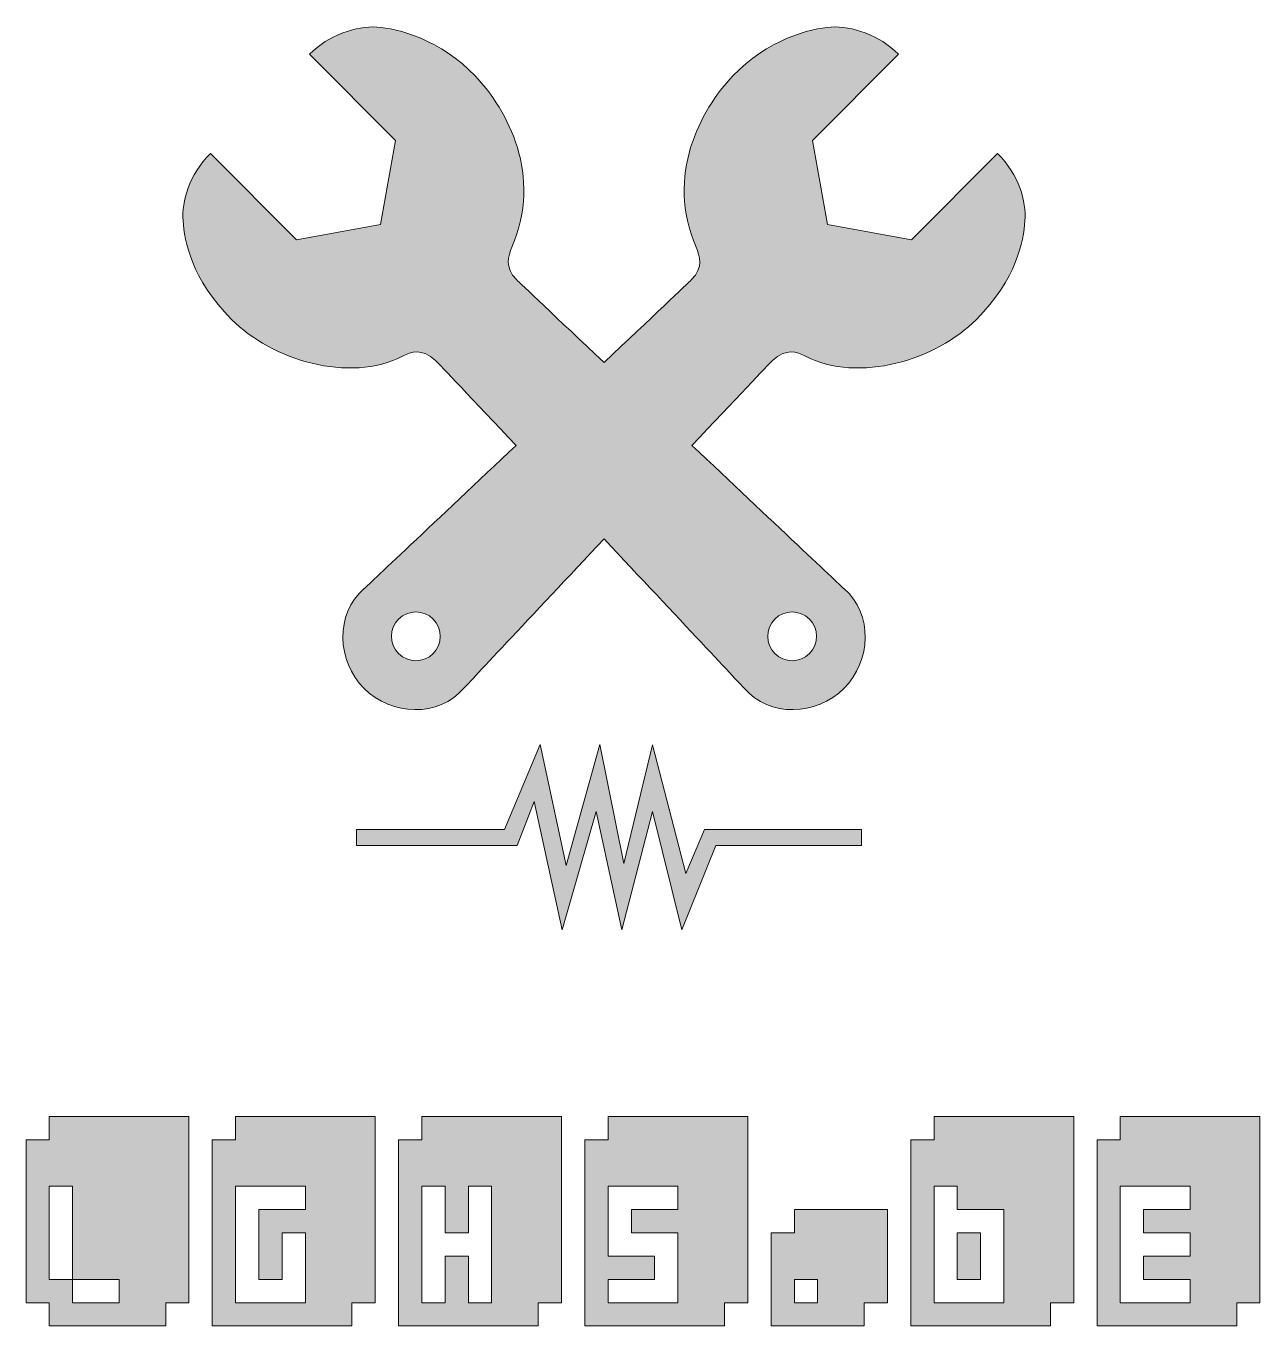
# Model space of a CAD drawing. Header units: inches. Extents: x 8 to 1496, y -430 to -10.
# Drawn here: x 8.1 to 310.5, y -328.1 to -9.6 of the extents above; entities outside this region: 1.
import ezdxf

# ---------------------------------------------------------------- set-up
doc = ezdxf.new("R2010")
doc.units = ezdxf.units.IN
doc.header["$MEASUREMENT"] = 0
doc.layers.add('Layer 1', color=7, linetype='Continuous')

# ---------------------------------------------------------------- blocks, each defined once
blk = doc.blocks.new('block 2')
at = {"layer": 'Layer 1', "true_color": 0x1c1c1b}
h = blk.add_hatch(color=179, dxfattribs=at)
h.dxf.hatch_style = 2
h.paths.add_polyline_path([(36.6, -328.08), (30.89, -328.08), (25.18, -328.08), (19.48, -328.08), (13.77, -328.08), (13.77, -322.37), (8.07, -322.37), (8.07, -316.67), (8.07, -310.96), (8.07, -305.26), (8.07, -299.55), (8.07, -293.84), (8.07, -288.14), (8.07, -282.43), (13.77, -282.43), (13.77, -276.72), (19.48, -276.72), (25.18, -276.72), (30.89, -276.72), (36.6, -276.72), (42.3, -276.72), (48.01, -276.72), (48.01, -282.43), (48.01, -288.14), (48.01, -293.84), (48.01, -299.55), (48.01, -305.26), (48.01, -310.96), (48.01, -316.67), (48.01, -322.37), (42.3, -322.37), (42.3, -328.08)])
h.paths.add_polyline_path([(25.18, -322.37), (30.89, -322.37), (30.89, -316.67), (25.18, -316.67), (19.48, -316.67), (19.48, -310.96), (19.48, -305.26), (19.48, -299.55), (19.48, -293.84), (13.77, -293.84), (13.77, -299.55), (13.77, -305.26), (13.77, -310.96), (13.77, -316.67), (19.48, -316.67), (19.48, -322.37)])
h = blk.add_hatch(color=179, dxfattribs=at)
h.dxf.hatch_style = 2
h.paths.add_polyline_path([(82.25, -328.08), (76.54, -328.08), (70.83, -328.08), (65.13, -328.08), (59.42, -328.08), (53.72, -328.08), (53.72, -322.37), (53.72, -316.67), (53.72, -310.96), (53.72, -305.26), (53.72, -299.55), (53.72, -293.84), (53.72, -288.14), (53.72, -282.43), (59.42, -282.43), (59.42, -276.72), (65.13, -276.72), (70.83, -276.72), (76.54, -276.72), (82.25, -276.72), (87.95, -276.72), (93.66, -276.72), (93.66, -282.43), (93.66, -288.14), (93.66, -293.84), (93.66, -299.55), (93.66, -305.26), (93.66, -310.96), (93.66, -316.67), (93.66, -322.37), (87.95, -322.37), (87.95, -328.08)])
h.paths.add_polyline_path([(65.13, -316.67), (65.13, -310.96), (65.13, -305.26), (65.13, -299.55), (70.83, -299.55), (76.54, -299.55), (76.54, -293.84), (70.83, -293.84), (65.13, -293.84), (59.42, -293.84), (59.42, -299.55), (59.42, -305.26), (59.42, -310.96), (59.42, -316.67), (59.42, -322.37), (65.13, -322.37), (70.83, -322.37), (76.54, -322.37), (76.54, -316.67), (76.54, -310.96), (76.54, -305.26), (70.83, -305.26), (70.83, -310.96), (70.83, -316.67)])
h = blk.add_hatch(color=179, dxfattribs=at)
h.dxf.hatch_style = 2
h.paths.add_polyline_path([(127.9, -328.08), (122.19, -328.08), (116.48, -328.08), (110.78, -328.08), (105.07, -328.08), (99.37, -328.08), (99.37, -322.37), (99.37, -316.67), (99.37, -310.96), (99.37, -305.26), (99.37, -299.55), (99.37, -293.84), (99.37, -288.14), (99.37, -282.43), (105.07, -282.43), (105.07, -276.72), (110.78, -276.72), (116.48, -276.72), (122.19, -276.72), (127.9, -276.72), (133.6, -276.72), (139.31, -276.72), (139.31, -282.43), (139.31, -288.14), (139.31, -293.84), (139.31, -299.55), (139.31, -305.26), (139.31, -310.96), (139.31, -316.67), (139.31, -322.37), (133.6, -322.37), (133.6, -328.08)])
h.paths.add_polyline_path([(110.78, -305.26), (110.78, -299.55), (110.78, -293.84), (105.07, -293.84), (105.07, -299.55), (105.07, -305.26), (105.07, -310.96), (105.07, -316.67), (105.07, -322.37), (110.78, -322.37), (110.78, -316.67), (110.78, -310.96), (116.48, -310.96), (116.48, -316.67), (116.48, -322.37), (122.19, -322.37), (122.19, -316.67), (122.19, -310.96), (122.19, -305.26), (122.19, -299.55), (122.19, -293.84), (116.48, -293.84), (116.48, -299.55), (116.48, -305.26)])
h = blk.add_hatch(color=179, dxfattribs=at)
h.dxf.hatch_style = 2
h.paths.add_polyline_path([(173.55, -328.08), (167.84, -328.08), (162.13, -328.08), (156.43, -328.08), (150.72, -328.08), (145.01, -328.08), (145.01, -322.37), (145.01, -316.67), (145.01, -310.96), (145.01, -305.26), (145.01, -299.55), (145.01, -293.84), (145.01, -288.14), (145.01, -282.43), (150.72, -282.43), (150.72, -276.72), (156.43, -276.72), (162.13, -276.72), (167.84, -276.72), (173.55, -276.72), (179.25, -276.72), (184.96, -276.72), (184.96, -282.43), (184.96, -288.14), (184.96, -293.84), (184.96, -299.55), (184.96, -305.26), (184.96, -310.96), (184.96, -316.67), (184.96, -322.37), (179.25, -322.37), (179.25, -328.08)])
h.paths.add_polyline_path([(162.13, -322.37), (167.84, -322.37), (167.84, -316.67), (167.84, -310.96), (167.84, -305.26), (162.13, -305.26), (156.43, -305.26), (156.43, -299.55), (162.13, -299.55), (167.84, -299.55), (167.84, -293.84), (162.13, -293.84), (156.43, -293.84), (150.72, -293.84), (150.72, -299.55), (150.72, -305.26), (150.72, -310.96), (156.43, -310.96), (162.13, -310.96), (162.13, -316.67), (156.43, -316.67), (150.72, -316.67), (150.72, -322.37), (156.43, -322.37)])
h = blk.add_hatch(color=179, dxfattribs=at)
h.dxf.hatch_style = 2
h.paths.add_polyline_path([(253.43, -328.08), (247.73, -328.08), (242.02, -328.08), (236.31, -328.08), (230.61, -328.08), (224.9, -328.08), (224.9, -322.37), (224.9, -316.67), (224.9, -310.96), (224.9, -305.26), (224.9, -299.55), (224.9, -293.84), (224.9, -288.14), (224.9, -282.43), (230.61, -282.43), (230.61, -276.72), (236.31, -276.72), (242.02, -276.72), (247.73, -276.72), (253.43, -276.72), (259.14, -276.72), (264.85, -276.72), (264.85, -282.43), (264.85, -288.14), (264.85, -293.84), (264.85, -299.55), (264.85, -305.26), (264.85, -310.96), (264.85, -316.67), (264.85, -322.37), (259.14, -322.37), (259.14, -328.08)])
h.paths.add_polyline_path([(242.02, -322.37), (247.73, -322.37), (247.73, -316.67), (247.73, -310.96), (247.73, -305.26), (247.73, -299.55), (242.02, -299.55), (236.31, -299.55), (236.31, -293.84), (230.61, -293.84), (230.61, -299.55), (230.61, -305.26), (230.61, -310.96), (230.61, -316.67), (230.61, -322.37), (236.31, -322.37)])
h.paths.add_polyline_path([(236.31, -316.67), (236.31, -310.96), (236.31, -305.26), (242.02, -305.26), (242.02, -310.96), (242.02, -316.67)])
h = blk.add_hatch(color=179, dxfattribs=at)
h.dxf.hatch_style = 2
h.paths.add_polyline_path([(299.08, -328.08), (293.38, -328.08), (287.67, -328.08), (281.96, -328.08), (276.26, -328.08), (270.55, -328.08), (270.55, -322.37), (270.55, -316.67), (270.55, -310.96), (270.55, -305.26), (270.55, -299.55), (270.55, -293.84), (270.55, -288.14), (270.55, -282.43), (276.26, -282.43), (276.26, -276.72), (281.96, -276.72), (287.67, -276.72), (293.38, -276.72), (299.08, -276.72), (304.79, -276.72), (310.49, -276.72), (310.49, -282.43), (310.49, -288.14), (310.49, -293.84), (310.49, -299.55), (310.49, -305.26), (310.49, -310.96), (310.49, -316.67), (310.49, -322.37), (304.79, -322.37), (304.79, -328.08)])
h.paths.add_polyline_path([(287.67, -322.37), (293.38, -322.37), (293.38, -316.67), (287.67, -316.67), (281.96, -316.67), (281.96, -310.96), (287.67, -310.96), (293.38, -310.96), (293.38, -305.26), (287.67, -305.26), (281.96, -305.26), (281.96, -299.55), (287.67, -299.55), (293.38, -299.55), (293.38, -293.84), (287.67, -293.84), (281.96, -293.84), (276.26, -293.84), (276.26, -299.55), (276.26, -305.26), (276.26, -310.96), (276.26, -316.67), (276.26, -322.37), (281.96, -322.37)])
h = blk.add_hatch(color=179, dxfattribs=at)
h.dxf.hatch_style = 2
h.paths.add_polyline_path([(207.78, -328.08), (202.08, -328.08), (196.37, -328.08), (190.66, -328.08), (190.66, -322.37), (190.66, -316.67), (190.66, -310.96), (190.66, -305.26), (196.37, -305.26), (196.37, -299.55), (202.08, -299.55), (207.78, -299.55), (213.49, -299.55), (219.2, -299.55), (219.2, -305.26), (219.2, -310.96), (219.2, -316.67), (219.2, -322.37), (213.49, -322.37), (213.49, -328.08)])
h.paths.add_polyline_path([(202.08, -322.37), (202.08, -316.67), (196.37, -316.67), (196.37, -322.37)])
at = {"layer": 'Layer 1', "lineweight": 0}
for points in [[(36.6, -328.08), (30.89, -328.08), (25.18, -328.08), (19.48, -328.08), (13.77, -328.08), (13.77, -322.37), (8.07, -322.37), (8.07, -316.67), (8.07, -310.96), (8.07, -305.26), (8.07, -299.55), (8.07, -293.84), (8.07, -288.14), (8.07, -282.43), (13.77, -282.43), (13.77, -276.72), (19.48, -276.72), (25.18, -276.72), (30.89, -276.72), (36.6, -276.72), (42.3, -276.72), (48.01, -276.72), (48.01, -282.43), (48.01, -288.14), (48.01, -293.84), (48.01, -299.55), (48.01, -305.26), (48.01, -310.96), (48.01, -316.67), (48.01, -322.37), (42.3, -322.37), (42.3, -328.08), (36.6, -328.08)], [(82.25, -328.08), (76.54, -328.08), (70.83, -328.08), (65.13, -328.08), (59.42, -328.08), (53.72, -328.08), (53.72, -322.37), (53.72, -316.67), (53.72, -310.96), (53.72, -305.26), (53.72, -299.55), (53.72, -293.84), (53.72, -288.14), (53.72, -282.43), (59.42, -282.43), (59.42, -276.72), (65.13, -276.72), (70.83, -276.72), (76.54, -276.72), (82.25, -276.72), (87.95, -276.72), (93.66, -276.72), (93.66, -282.43), (93.66, -288.14), (93.66, -293.84), (93.66, -299.55), (93.66, -305.26), (93.66, -310.96), (93.66, -316.67), (93.66, -322.37), (87.95, -322.37), (87.95, -328.08), (82.25, -328.08)], [(127.9, -328.08), (122.19, -328.08), (116.48, -328.08), (110.78, -328.08), (105.07, -328.08), (99.37, -328.08), (99.37, -322.37), (99.37, -316.67), (99.37, -310.96), (99.37, -305.26), (99.37, -299.55), (99.37, -293.84), (99.37, -288.14), (99.37, -282.43), (105.07, -282.43), (105.07, -276.72), (110.78, -276.72), (116.48, -276.72), (122.19, -276.72), (127.9, -276.72), (133.6, -276.72), (139.31, -276.72), (139.31, -282.43), (139.31, -288.14), (139.31, -293.84), (139.31, -299.55), (139.31, -305.26), (139.31, -310.96), (139.31, -316.67), (139.31, -322.37), (133.6, -322.37), (133.6, -328.08), (127.9, -328.08)], [(173.55, -328.08), (167.84, -328.08), (162.13, -328.08), (156.43, -328.08), (150.72, -328.08), (145.01, -328.08), (145.01, -322.37), (145.01, -316.67), (145.01, -310.96), (145.01, -305.26), (145.01, -299.55), (145.01, -293.84), (145.01, -288.14), (145.01, -282.43), (150.72, -282.43), (150.72, -276.72), (156.43, -276.72), (162.13, -276.72), (167.84, -276.72), (173.55, -276.72), (179.25, -276.72), (184.96, -276.72), (184.96, -282.43), (184.96, -288.14), (184.96, -293.84), (184.96, -299.55), (184.96, -305.26), (184.96, -310.96), (184.96, -316.67), (184.96, -322.37), (179.25, -322.37), (179.25, -328.08), (173.55, -328.08)], [(253.43, -328.08), (247.73, -328.08), (242.02, -328.08), (236.31, -328.08), (230.61, -328.08), (224.9, -328.08), (224.9, -322.37), (224.9, -316.67), (224.9, -310.96), (224.9, -305.26), (224.9, -299.55), (224.9, -293.84), (224.9, -288.14), (224.9, -282.43), (230.61, -282.43), (230.61, -276.72), (236.31, -276.72), (242.02, -276.72), (247.73, -276.72), (253.43, -276.72), (259.14, -276.72), (264.85, -276.72), (264.85, -282.43), (264.85, -288.14), (264.85, -293.84), (264.85, -299.55), (264.85, -305.26), (264.85, -310.96), (264.85, -316.67), (264.85, -322.37), (259.14, -322.37), (259.14, -328.08), (253.43, -328.08)], [(299.08, -328.08), (293.38, -328.08), (287.67, -328.08), (281.96, -328.08), (276.26, -328.08), (270.55, -328.08), (270.55, -322.37), (270.55, -316.67), (270.55, -310.96), (270.55, -305.26), (270.55, -299.55), (270.55, -293.84), (270.55, -288.14), (270.55, -282.43), (276.26, -282.43), (276.26, -276.72), (281.96, -276.72), (287.67, -276.72), (293.38, -276.72), (299.08, -276.72), (304.79, -276.72), (310.49, -276.72), (310.49, -282.43), (310.49, -288.14), (310.49, -293.84), (310.49, -299.55), (310.49, -305.26), (310.49, -310.96), (310.49, -316.67), (310.49, -322.37), (304.79, -322.37), (304.79, -328.08), (299.08, -328.08)], [(25.18, -322.37), (30.89, -322.37), (30.89, -316.67), (25.18, -316.67), (19.48, -316.67), (19.48, -310.96), (19.48, -305.26), (19.48, -299.55), (19.48, -293.84), (13.77, -293.84), (13.77, -299.55), (13.77, -305.26), (13.77, -310.96), (13.77, -316.67), (19.48, -316.67), (19.48, -322.37), (25.18, -322.37)], [(65.13, -316.67), (65.13, -310.96), (65.13, -305.26), (65.13, -299.55), (70.83, -299.55), (76.54, -299.55), (76.54, -293.84), (70.83, -293.84), (65.13, -293.84), (59.42, -293.84), (59.42, -299.55), (59.42, -305.26), (59.42, -310.96), (59.42, -316.67), (59.42, -322.37), (65.13, -322.37), (70.83, -322.37), (76.54, -322.37), (76.54, -316.67), (76.54, -310.96), (76.54, -305.26), (70.83, -305.26), (70.83, -310.96), (70.83, -316.67), (65.13, -316.67)], [(110.78, -305.26), (110.78, -299.55), (110.78, -293.84), (105.07, -293.84), (105.07, -299.55), (105.07, -305.26), (105.07, -310.96), (105.07, -316.67), (105.07, -322.37), (110.78, -322.37), (110.78, -316.67), (110.78, -310.96), (116.48, -310.96), (116.48, -316.67), (116.48, -322.37), (122.19, -322.37), (122.19, -316.67), (122.19, -310.96), (122.19, -305.26), (122.19, -299.55), (122.19, -293.84), (116.48, -293.84), (116.48, -299.55), (116.48, -305.26), (110.78, -305.26)], [(162.13, -322.37), (167.84, -322.37), (167.84, -316.67), (167.84, -310.96), (167.84, -305.26), (162.13, -305.26), (156.43, -305.26), (156.43, -299.55), (162.13, -299.55), (167.84, -299.55), (167.84, -293.84), (162.13, -293.84), (156.43, -293.84), (150.72, -293.84), (150.72, -299.55), (150.72, -305.26), (150.72, -310.96), (156.43, -310.96), (162.13, -310.96), (162.13, -316.67), (156.43, -316.67), (150.72, -316.67), (150.72, -322.37), (156.43, -322.37), (162.13, -322.37)], [(242.02, -322.37), (247.73, -322.37), (247.73, -316.67), (247.73, -310.96), (247.73, -305.26), (247.73, -299.55), (242.02, -299.55), (236.31, -299.55), (236.31, -293.84), (230.61, -293.84), (230.61, -299.55), (230.61, -305.26), (230.61, -310.96), (230.61, -316.67), (230.61, -322.37), (236.31, -322.37), (242.02, -322.37)], [(287.67, -322.37), (293.38, -322.37), (293.38, -316.67), (287.67, -316.67), (281.96, -316.67), (281.96, -310.96), (287.67, -310.96), (293.38, -310.96), (293.38, -305.26), (287.67, -305.26), (281.96, -305.26), (281.96, -299.55), (287.67, -299.55), (293.38, -299.55), (293.38, -293.84), (287.67, -293.84), (281.96, -293.84), (276.26, -293.84), (276.26, -299.55), (276.26, -305.26), (276.26, -310.96), (276.26, -316.67), (276.26, -322.37), (281.96, -322.37), (287.67, -322.37)], [(207.78, -328.08), (202.08, -328.08), (196.37, -328.08), (190.66, -328.08), (190.66, -322.37), (190.66, -316.67), (190.66, -310.96), (190.66, -305.26), (196.37, -305.26), (196.37, -299.55), (202.08, -299.55), (207.78, -299.55), (213.49, -299.55), (219.2, -299.55), (219.2, -305.26), (219.2, -310.96), (219.2, -316.67), (219.2, -322.37), (213.49, -322.37), (213.49, -328.08), (207.78, -328.08)], [(236.31, -316.67), (236.31, -310.96), (236.31, -305.26), (242.02, -305.26), (242.02, -310.96), (242.02, -316.67), (236.31, -316.67)], [(202.08, -322.37), (202.08, -316.67), (196.37, -316.67), (196.37, -322.37), (202.08, -322.37)]]:
    blk.add_lwpolyline(points, dxfattribs=at)
blk = doc.blocks.new('block 3')
at = {"layer": 'Layer 1', "true_color": 0x1c1c1b}
h = blk.add_hatch(color=179, dxfattribs=at)
h.dxf.hatch_style = 2
h.paths.add_polyline_path([(1487.23, -349.98), (1487.23, -341.45), (1494.53, -341.45), (1494.53, -330.49), (1494.53, -319.64), (1494.53, -308.51), (1494.53, -297.44), (1494.53, -286.32), (1494.53, -275.25), (1494.53, -264.12), (1494.53, -252.99), (1494.53, -242.14), (1483.41, -242.14), (1483.41, -231.02), (1472.56, -231.02), (1461.43, -231.02), (1450.36, -231.02), (1439.23, -231.02), (1428.38, -231.02), (1417.26, -231.02), (1406.19, -231.02), (1395.06, -231.02), (1395.06, -242.14), (1383.99, -242.14), (1383.99, -231.02), (1372.86, -231.02), (1361.79, -231.02), (1350.67, -231.02), (1339.54, -231.02), (1328.69, -231.02), (1317.56, -231.02), (1306.49, -231.02), (1306.49, -242.14), (1295.37, -242.14), (1295.37, -242.14), (1284.3, -242.14), (1284.3, -231.02), (1273.17, -231.02), (1262.1, -231.02), (1250.97, -231.02), (1239.85, -231.02), (1229, -231.02), (1217.87, -231.02), (1206.8, -231.02), (1206.8, -242.14), (1195.67, -242.14), (1184.6, -242.14), (1184.6, -231.02), (1173.48, -231.02), (1162.4, -231.02), (1151.28, -231.02), (1140.15, -231.02), (1129.3, -231.02), (1118.18, -231.02), (1107.11, -231.02), (1107.11, -242.14), (1095.98, -242.14), (1095.98, -252.99), (1095.98, -264.12), (1095.98, -275.25), (1095.98, -286.32), (1095.98, -297.44), (1095.98, -308.51), (1095.98, -319.64), (1095.98, -330.49), (1107.11, -330.49), (1107.11, -341.05), (1105.02, -341.05), (1096.09, -341.05), (1096.09, -349.98), (1096.09, -358.68), (1096.09, -367.61), (1096.09, -376.54), (1096.09, -385.43), (1096.09, -394.36), (1096.09, -403.24), (1096.09, -412.17), (1096.09, -420.88), (1105.02, -420.88), (1105.02, -429.67), (1113.9, -429.67), (1122.83, -429.67), (1131.54, -429.67), (1140.47, -429.67), (1140.47, -420.88), (1149.4, -420.88), (1149.4, -429.67), (1158.28, -429.67), (1167.21, -429.67), (1176.09, -429.67), (1184.85, -429.67), (1185.02, -429.67), (1193.91, -429.67), (1202.84, -429.67), (1211.54, -429.67), (1220.47, -429.67), (1220.47, -420.88), (1229.4, -420.88), (1229.4, -429.67), (1238.29, -429.67), (1247.21, -429.67), (1256.1, -429.67), (1264.85, -429.67), (1264.85, -420.88), (1264.85, -412.17), (1264.85, -403.24), (1264.85, -394.36), (1264.85, -385.43), (1264.85, -376.54), (1264.85, -367.61), (1265.03, -367.61), (1273.91, -367.61), (1273.91, -376.54), (1273.91, -385.43), (1273.91, -394.36), (1273.91, -403.24), (1273.91, -412.17), (1273.91, -420.88), (1282.84, -420.88), (1282.84, -429.67), (1291.55, -429.67), (1300.48, -429.67), (1309.41, -429.67), (1318.29, -429.67), (1318.29, -420.88), (1318.29, -412.17), (1318.29, -403.24), (1318.29, -394.36), (1318.29, -385.43), (1318.29, -376.54), (1327.22, -376.54), (1327.22, -385.43), (1327.22, -394.36), (1327.22, -403.24), (1327.22, -412.17), (1336.15, -412.17), (1336.15, -420.88), (1345.03, -420.88), (1345.03, -429.67), (1353.96, -429.67), (1362.67, -429.67), (1371.6, -429.67), (1380.53, -429.67), (1389.41, -429.67), (1398.34, -429.67), (1407.22, -429.67), (1407.22, -420.88), (1415.97, -420.88), (1416.15, -420.88), (1416.15, -429.67), (1425.04, -429.67), (1433.97, -429.67), (1442.67, -429.67), (1451.6, -429.67), (1451.6, -420.88), (1460.53, -420.88), (1460.53, -429.67), (1469.41, -429.67), (1478.34, -429.67), (1487.23, -429.67), (1495.98, -429.67), (1495.98, -420.88), (1495.98, -412.17), (1495.98, -403.24), (1495.98, -394.36), (1495.98, -385.43), (1495.98, -376.54), (1495.98, -367.61), (1495.98, -358.68), (1495.98, -349.98)])
h.paths.add_polyline_path([(1450.36, -308.51), (1450.36, -297.44), (1450.36, -286.32), (1450.36, -275.25), (1450.36, -264.12), (1450.36, -252.99), (1450.36, -242.14), (1461.43, -242.14), (1472.56, -242.14), (1472.56, -252.99), (1472.56, -264.12), (1472.56, -275.25), (1472.56, -286.32), (1472.56, -297.44), (1472.56, -308.51), (1472.56, -319.64), (1461.43, -319.64), (1450.36, -319.64)])
h.paths.add_polyline_path([(1450.36, -341.45), (1451.6, -341.45), (1451.6, -349.98), (1442.67, -349.98), (1442.67, -341.45), (1450.36, -341.45)])
h.paths.add_polyline_path([(1406.19, -308.51), (1406.19, -297.44), (1406.19, -286.32), (1406.19, -275.25), (1406.19, -264.12), (1406.19, -252.99), (1406.19, -242.14), (1417.26, -242.14), (1428.38, -242.14), (1428.38, -252.99), (1428.38, -264.12), (1428.38, -275.25), (1428.38, -286.32), (1428.38, -297.44), (1428.38, -308.51), (1428.38, -319.64), (1417.26, -319.64), (1406.19, -319.64)])
h.paths.add_polyline_path([(1306.49, -297.44), (1306.49, -286.32), (1306.49, -275.25), (1306.49, -264.12), (1306.49, -252.99), (1317.56, -252.99), (1317.56, -242.14), (1328.69, -242.14), (1339.54, -242.14), (1350.67, -242.14), (1361.79, -242.14), (1372.86, -242.14), (1372.86, -252.99), (1383.99, -252.99), (1383.99, -264.12), (1372.86, -264.12), (1361.79, -264.12), (1361.79, -252.99), (1350.67, -252.99), (1339.54, -252.99), (1328.69, -252.99), (1328.69, -264.12), (1328.69, -275.25), (1328.69, -286.32), (1328.69, -297.44), (1328.69, -308.51), (1339.54, -308.51), (1350.67, -308.51), (1361.79, -308.51), (1361.79, -297.44), (1372.86, -297.44), (1383.99, -297.44), (1383.99, -308.51), (1372.86, -308.51), (1372.86, -319.64), (1361.79, -319.64), (1350.67, -319.64), (1339.54, -319.64), (1328.69, -319.64), (1317.56, -319.64), (1317.56, -308.51), (1306.49, -308.51)])
h.paths.add_polyline_path([(1306.27, -330.49), (1306.49, -330.49), (1317.56, -330.49), (1317.56, -341.05), (1309.41, -341.05), (1300.48, -341.05), (1295.37, -341.05), (1295.37, -330.49)])
h.paths.add_polyline_path([(1206.8, -297.44), (1217.87, -297.44), (1229, -297.44), (1229, -308.51), (1239.85, -308.51), (1250.97, -308.51), (1262.1, -308.51), (1262.1, -297.44), (1262.1, -286.32), (1250.97, -286.32), (1239.85, -286.32), (1229, -286.32), (1217.87, -286.32), (1217.87, -275.25), (1206.8, -275.25), (1206.8, -264.12), (1206.8, -252.99), (1217.87, -252.99), (1217.87, -242.14), (1229, -242.14), (1239.85, -242.14), (1250.97, -242.14), (1262.1, -242.14), (1273.17, -242.14), (1273.17, -252.99), (1284.3, -252.99), (1284.3, -264.12), (1273.17, -264.12), (1262.1, -264.12), (1262.1, -252.99), (1250.97, -252.99), (1239.85, -252.99), (1229, -252.99), (1229, -264.12), (1229, -275.25), (1239.85, -275.25), (1250.97, -275.25), (1262.1, -275.25), (1273.17, -275.25), (1273.17, -286.32), (1284.3, -286.32), (1284.3, -297.44), (1284.3, -308.51), (1273.17, -308.51), (1273.17, -319.64), (1262.1, -319.64), (1250.97, -319.64), (1239.85, -319.64), (1229, -319.64), (1217.87, -319.64), (1217.87, -308.51), (1206.8, -308.51)])
h.paths.add_polyline_path([(1206.8, -330.49), (1217.87, -330.49), (1217.87, -341.05), (1211.54, -341.05), (1206.58, -341.05), (1206.58, -330.49)])
h.paths.add_polyline_path([(1107.11, -308.51), (1107.11, -297.44), (1107.11, -286.32), (1107.11, -275.25), (1107.11, -264.12), (1107.11, -252.99), (1118.18, -252.99), (1118.18, -242.14), (1129.3, -242.14), (1140.15, -242.14), (1151.28, -242.14), (1162.4, -242.14), (1173.48, -242.14), (1173.48, -252.99), (1184.6, -252.99), (1184.6, -264.12), (1184.6, -275.25), (1184.6, -286.32), (1184.6, -297.44), (1184.6, -308.51), (1184.6, -319.64), (1173.48, -319.64), (1162.4, -319.64), (1162.4, -308.51), (1162.4, -297.44), (1151.28, -297.44), (1140.15, -297.44), (1129.3, -297.44), (1129.3, -308.51), (1129.3, -319.64), (1118.18, -319.64), (1107.11, -319.64)])
h.paths.add_polyline_path([(1131.54, -341.45), (1140.15, -341.45), (1140.47, -341.45), (1140.47, -349.98), (1131.54, -349.98)])
h.paths.add_polyline_path([(1162.4, -341.05), (1158.28, -341.05), (1151.28, -341.05), (1151.28, -330.49), (1162.4, -330.49)])
h.paths.add_polyline_path([(1167.21, -358.68), (1167.21, -367.61), (1167.21, -376.54), (1167.21, -385.43), (1167.21, -394.36), (1167.21, -403.24), (1167.21, -412.17), (1158.28, -412.17), (1149.4, -412.17), (1149.4, -403.24), (1149.4, -394.36), (1149.4, -385.43), (1149.4, -376.54), (1140.47, -376.54), (1140.47, -385.43), (1131.54, -385.43), (1131.54, -376.54), (1122.83, -376.54), (1122.83, -385.43), (1122.83, -394.36), (1122.83, -403.24), (1122.83, -412.17), (1113.9, -412.17), (1105.02, -412.17), (1105.02, -403.24), (1105.02, -394.36), (1105.02, -385.43), (1105.02, -376.54), (1105.02, -367.61), (1105.02, -358.68), (1105.02, -349.98), (1113.9, -349.98), (1122.83, -349.98), (1122.83, -358.68), (1131.54, -358.68), (1131.54, -367.61), (1140.47, -367.61), (1140.47, -358.68), (1149.4, -358.68), (1149.4, -349.98), (1158.28, -349.98), (1167.21, -349.98)])
h.paths.add_polyline_path([(1184.85, -349.98), (1176.09, -349.98), (1176.09, -341.45), (1184.6, -341.45), (1185.02, -341.45), (1185.02, -349.98)])
h.paths.add_polyline_path([(1247.21, -367.61), (1247.21, -376.54), (1247.21, -385.43), (1247.21, -394.36), (1247.21, -403.24), (1247.21, -412.17), (1238.29, -412.17), (1229.4, -412.17), (1229.4, -403.24), (1229.4, -394.36), (1220.47, -394.36), (1211.54, -394.36), (1202.84, -394.36), (1202.84, -403.24), (1202.84, -412.17), (1193.91, -412.17), (1185.02, -412.17), (1185.02, -403.24), (1185.02, -394.36), (1185.02, -385.43), (1185.02, -376.54), (1185.02, -367.61), (1185.02, -358.68), (1193.91, -358.68), (1193.91, -349.98), (1202.84, -349.98), (1211.54, -349.98), (1220.47, -349.98), (1229.4, -349.98), (1238.29, -349.98), (1238.29, -358.68), (1247.21, -358.68)])
h.paths.add_polyline_path([(1247.21, -349.98), (1247.21, -341.45), (1250.97, -341.45), (1256.1, -341.45), (1256.1, -349.98)])
h.paths.add_polyline_path([(1318.29, -358.68), (1309.41, -358.68), (1300.48, -358.68), (1300.48, -367.61), (1300.48, -376.54), (1300.48, -385.43), (1300.48, -394.36), (1300.48, -403.24), (1300.48, -412.17), (1291.55, -412.17), (1282.84, -412.17), (1282.84, -403.24), (1282.84, -394.36), (1282.84, -385.43), (1282.84, -376.54), (1282.84, -367.61), (1282.84, -358.68), (1273.91, -358.68), (1265.03, -358.68), (1265.03, -349.98), (1273.91, -349.98), (1282.84, -349.98), (1291.55, -349.98), (1300.48, -349.98), (1309.41, -349.98), (1318.29, -349.98)])
h.paths.add_polyline_path([(1336.1, -349.98), (1327.22, -349.98), (1327.22, -341.45), (1328.69, -341.45), (1336.15, -341.45), (1336.15, -349.98)])
h.paths.add_polyline_path([(1398.34, -367.61), (1398.34, -376.54), (1398.34, -385.43), (1398.34, -394.36), (1398.34, -403.24), (1389.41, -403.24), (1389.41, -412.17), (1380.53, -412.17), (1371.6, -412.17), (1362.67, -412.17), (1353.96, -412.17), (1345.03, -412.17), (1345.03, -403.24), (1336.15, -403.24), (1336.15, -394.36), (1336.15, -385.43), (1336.15, -376.54), (1336.15, -367.61), (1336.15, -358.68), (1345.03, -358.68), (1345.03, -349.98), (1353.96, -349.98), (1362.67, -349.98), (1371.6, -349.98), (1380.53, -349.98), (1389.41, -349.98), (1389.41, -358.68), (1398.34, -358.68)])
h.paths.add_polyline_path([(1398.34, -349.98), (1398.34, -341.05), (1395.06, -341.05), (1395.06, -330.49), (1405.96, -330.49), (1407.22, -330.49), (1407.22, -341.45), (1407.22, -349.98)])
h.paths.add_polyline_path([(1478.34, -358.68), (1478.34, -367.61), (1478.34, -376.54), (1478.34, -385.43), (1478.34, -394.36), (1478.34, -403.24), (1478.34, -412.17), (1469.41, -412.17), (1460.53, -412.17), (1460.53, -403.24), (1460.53, -394.36), (1451.6, -394.36), (1451.6, -385.43), (1442.67, -385.43), (1442.67, -376.54), (1433.97, -376.54), (1433.97, -385.43), (1433.97, -394.36), (1433.97, -403.24), (1433.97, -412.17), (1425.04, -412.17), (1416.15, -412.17), (1416.15, -403.24), (1416.15, -394.36), (1416.15, -385.43), (1416.15, -376.54), (1416.15, -367.61), (1416.15, -358.68), (1416.15, -349.98), (1425.04, -349.98), (1433.97, -349.98), (1433.97, -358.68), (1442.67, -358.68), (1442.67, -367.61), (1451.6, -367.61), (1451.6, -376.54), (1460.53, -376.54), (1460.53, -367.61), (1460.53, -358.68), (1460.53, -349.98), (1469.41, -349.98), (1478.34, -349.98)])
h = blk.add_hatch(color=179, dxfattribs=at)
h.dxf.hatch_style = 2
h.paths.add_polyline_path([(1151.28, -286.32), (1162.4, -286.32), (1162.4, -275.25), (1162.4, -264.12), (1162.4, -252.99), (1151.28, -252.99), (1140.15, -252.99), (1129.3, -252.99), (1129.3, -264.12), (1129.3, -275.25), (1129.3, -286.32), (1140.15, -286.32)])
h = blk.add_hatch(color=179, dxfattribs=at)
h.dxf.hatch_style = 2
h.paths.add_polyline_path([(1211.54, -358.68), (1202.84, -358.68), (1202.84, -367.61), (1202.84, -376.54), (1202.84, -385.43), (1211.54, -385.43), (1220.47, -385.43), (1229.4, -385.43), (1229.4, -376.54), (1229.4, -367.61), (1229.4, -358.68), (1220.47, -358.68)])
h = blk.add_hatch(color=179, dxfattribs=at)
h.dxf.hatch_style = 2
h.paths.add_polyline_path([(1362.67, -358.68), (1353.96, -358.68), (1353.96, -367.61), (1353.96, -376.54), (1353.96, -385.43), (1353.96, -394.36), (1353.96, -403.24), (1362.67, -403.24), (1371.6, -403.24), (1380.53, -403.24), (1380.53, -394.36), (1380.53, -385.43), (1380.53, -376.54), (1380.53, -367.61), (1380.53, -358.68), (1371.6, -358.68)])
at = {"layer": 'Layer 1', "lineweight": 0}
for points in [[(1487.23, -349.98), (1487.23, -341.45), (1494.53, -341.45), (1494.53, -330.49), (1494.53, -319.64), (1494.53, -308.51), (1494.53, -297.44), (1494.53, -286.32), (1494.53, -275.25), (1494.53, -264.12), (1494.53, -252.99), (1494.53, -242.14), (1483.41, -242.14), (1483.41, -231.02), (1472.56, -231.02), (1461.43, -231.02), (1450.36, -231.02), (1439.23, -231.02), (1428.38, -231.02), (1417.26, -231.02), (1406.19, -231.02), (1395.06, -231.02), (1395.06, -242.14), (1383.99, -242.14), (1383.99, -231.02), (1372.86, -231.02), (1361.79, -231.02), (1350.67, -231.02), (1339.54, -231.02), (1328.69, -231.02), (1317.56, -231.02), (1306.49, -231.02), (1306.49, -242.14), (1295.37, -242.14), (1295.37, -242.14), (1284.3, -242.14), (1284.3, -231.02), (1273.17, -231.02), (1262.1, -231.02), (1250.97, -231.02), (1239.85, -231.02), (1229, -231.02), (1217.87, -231.02), (1206.8, -231.02), (1206.8, -242.14), (1195.67, -242.14), (1184.6, -242.14), (1184.6, -231.02), (1173.48, -231.02), (1162.4, -231.02), (1151.28, -231.02), (1140.15, -231.02), (1129.3, -231.02), (1118.18, -231.02), (1107.11, -231.02), (1107.11, -242.14), (1095.98, -242.14), (1095.98, -252.99), (1095.98, -264.12), (1095.98, -275.25), (1095.98, -286.32), (1095.98, -297.44), (1095.98, -308.51), (1095.98, -319.64), (1095.98, -330.49), (1107.11, -330.49), (1107.11, -341.05), (1105.02, -341.05), (1096.09, -341.05), (1096.09, -349.98), (1096.09, -358.68), (1096.09, -367.61), (1096.09, -376.54), (1096.09, -385.43), (1096.09, -394.36), (1096.09, -403.24), (1096.09, -412.17), (1096.09, -420.88), (1105.02, -420.88), (1105.02, -429.67), (1113.9, -429.67), (1122.83, -429.67), (1131.54, -429.67), (1140.47, -429.67), (1140.47, -420.88), (1149.4, -420.88), (1149.4, -429.67), (1158.28, -429.67), (1167.21, -429.67), (1176.09, -429.67), (1184.85, -429.67), (1185.02, -429.67), (1193.91, -429.67), (1202.84, -429.67), (1211.54, -429.67), (1220.47, -429.67), (1220.47, -420.88), (1229.4, -420.88), (1229.4, -429.67), (1238.29, -429.67), (1247.21, -429.67), (1256.1, -429.67), (1264.85, -429.67), (1264.85, -420.88), (1264.85, -412.17), (1264.85, -403.24), (1264.85, -394.36), (1264.85, -385.43), (1264.85, -376.54), (1264.85, -367.61), (1265.03, -367.61), (1273.91, -367.61), (1273.91, -376.54), (1273.91, -385.43), (1273.91, -394.36), (1273.91, -403.24), (1273.91, -412.17), (1273.91, -420.88), (1282.84, -420.88), (1282.84, -429.67), (1291.55, -429.67), (1300.48, -429.67), (1309.41, -429.67), (1318.29, -429.67), (1318.29, -420.88), (1318.29, -412.17), (1318.29, -403.24), (1318.29, -394.36), (1318.29, -385.43), (1318.29, -376.54), (1327.22, -376.54), (1327.22, -385.43), (1327.22, -394.36), (1327.22, -403.24), (1327.22, -412.17), (1336.15, -412.17), (1336.15, -420.88), (1345.03, -420.88), (1345.03, -429.67), (1353.96, -429.67), (1362.67, -429.67), (1371.6, -429.67), (1380.53, -429.67), (1389.41, -429.67), (1398.34, -429.67), (1407.22, -429.67), (1407.22, -420.88), (1415.97, -420.88), (1416.15, -420.88), (1416.15, -429.67), (1425.04, -429.67), (1433.97, -429.67), (1442.67, -429.67), (1451.6, -429.67), (1451.6, -420.88), (1460.53, -420.88), (1460.53, -429.67), (1469.41, -429.67), (1478.34, -429.67), (1487.23, -429.67), (1495.98, -429.67), (1495.98, -420.88), (1495.98, -412.17), (1495.98, -403.24), (1495.98, -394.36), (1495.98, -385.43), (1495.98, -376.54), (1495.98, -367.61), (1495.98, -358.68), (1495.98, -349.98), (1487.23, -349.98)], [(1107.11, -308.51), (1107.11, -297.44), (1107.11, -286.32), (1107.11, -275.25), (1107.11, -264.12), (1107.11, -252.99), (1118.18, -252.99), (1118.18, -242.14), (1129.3, -242.14), (1140.15, -242.14), (1151.28, -242.14), (1162.4, -242.14), (1173.48, -242.14), (1173.48, -252.99), (1184.6, -252.99), (1184.6, -264.12), (1184.6, -275.25), (1184.6, -286.32), (1184.6, -297.44), (1184.6, -308.51), (1184.6, -319.64), (1173.48, -319.64), (1162.4, -319.64), (1162.4, -308.51), (1162.4, -297.44), (1151.28, -297.44), (1140.15, -297.44), (1129.3, -297.44), (1129.3, -308.51), (1129.3, -319.64), (1118.18, -319.64), (1107.11, -319.64), (1107.11, -308.51)], [(1206.8, -297.44), (1217.87, -297.44), (1229, -297.44), (1229, -308.51), (1239.85, -308.51), (1250.97, -308.51), (1262.1, -308.51), (1262.1, -297.44), (1262.1, -286.32), (1250.97, -286.32), (1239.85, -286.32), (1229, -286.32), (1217.87, -286.32), (1217.87, -275.25), (1206.8, -275.25), (1206.8, -264.12), (1206.8, -252.99), (1217.87, -252.99), (1217.87, -242.14), (1229, -242.14), (1239.85, -242.14), (1250.97, -242.14), (1262.1, -242.14), (1273.17, -242.14), (1273.17, -252.99), (1284.3, -252.99), (1284.3, -264.12), (1273.17, -264.12), (1262.1, -264.12), (1262.1, -252.99), (1250.97, -252.99), (1239.85, -252.99), (1229, -252.99), (1229, -264.12), (1229, -275.25), (1239.85, -275.25), (1250.97, -275.25), (1262.1, -275.25), (1273.17, -275.25), (1273.17, -286.32), (1284.3, -286.32), (1284.3, -297.44), (1284.3, -308.51), (1273.17, -308.51), (1273.17, -319.64), (1262.1, -319.64), (1250.97, -319.64), (1239.85, -319.64), (1229, -319.64), (1217.87, -319.64), (1217.87, -308.51), (1206.8, -308.51), (1206.8, -297.44)], [(1306.49, -297.44), (1306.49, -286.32), (1306.49, -275.25), (1306.49, -264.12), (1306.49, -252.99), (1317.56, -252.99), (1317.56, -242.14), (1328.69, -242.14), (1339.54, -242.14), (1350.67, -242.14), (1361.79, -242.14), (1372.86, -242.14), (1372.86, -252.99), (1383.99, -252.99), (1383.99, -264.12), (1372.86, -264.12), (1361.79, -264.12), (1361.79, -252.99), (1350.67, -252.99), (1339.54, -252.99), (1328.69, -252.99), (1328.69, -264.12), (1328.69, -275.25), (1328.69, -286.32), (1328.69, -297.44), (1328.69, -308.51), (1339.54, -308.51), (1350.67, -308.51), (1361.79, -308.51), (1361.79, -297.44), (1372.86, -297.44), (1383.99, -297.44), (1383.99, -308.51), (1372.86, -308.51), (1372.86, -319.64), (1361.79, -319.64), (1350.67, -319.64), (1339.54, -319.64), (1328.69, -319.64), (1317.56, -319.64), (1317.56, -308.51), (1306.49, -308.51), (1306.49, -297.44)], [(1406.19, -308.51), (1406.19, -297.44), (1406.19, -286.32), (1406.19, -275.25), (1406.19, -264.12), (1406.19, -252.99), (1406.19, -242.14), (1417.26, -242.14), (1428.38, -242.14), (1428.38, -252.99), (1428.38, -264.12), (1428.38, -275.25), (1428.38, -286.32), (1428.38, -297.44), (1428.38, -308.51), (1428.38, -319.64), (1417.26, -319.64), (1406.19, -319.64), (1406.19, -308.51)], [(1450.36, -308.51), (1450.36, -297.44), (1450.36, -286.32), (1450.36, -275.25), (1450.36, -264.12), (1450.36, -252.99), (1450.36, -242.14), (1461.43, -242.14), (1472.56, -242.14), (1472.56, -252.99), (1472.56, -264.12), (1472.56, -275.25), (1472.56, -286.32), (1472.56, -297.44), (1472.56, -308.51), (1472.56, -319.64), (1461.43, -319.64), (1450.36, -319.64), (1450.36, -308.51)], [(1151.28, -286.32), (1162.4, -286.32), (1162.4, -275.25), (1162.4, -264.12), (1162.4, -252.99), (1151.28, -252.99), (1140.15, -252.99), (1129.3, -252.99), (1129.3, -264.12), (1129.3, -275.25), (1129.3, -286.32), (1140.15, -286.32), (1151.28, -286.32)], [(1162.4, -341.05), (1158.28, -341.05), (1151.28, -341.05), (1151.28, -330.49), (1162.4, -330.49), (1162.4, -341.05)], [(1206.8, -330.49), (1217.87, -330.49), (1217.87, -341.05), (1211.54, -341.05), (1206.58, -341.05), (1206.58, -330.49), (1206.8, -330.49)], [(1306.27, -330.49), (1306.49, -330.49), (1317.56, -330.49), (1317.56, -341.05), (1309.41, -341.05), (1300.48, -341.05), (1295.37, -341.05), (1295.37, -330.49), (1306.27, -330.49)], [(1398.34, -349.98), (1398.34, -341.05), (1395.06, -341.05), (1395.06, -330.49), (1405.96, -330.49), (1407.22, -330.49), (1407.22, -341.45), (1407.22, -349.98), (1398.34, -349.98)], [(1131.54, -341.45), (1140.15, -341.45), (1140.47, -341.45), (1140.47, -349.98), (1131.54, -349.98), (1131.54, -341.45)], [(1184.85, -349.98), (1176.09, -349.98), (1176.09, -341.45), (1184.6, -341.45), (1185.02, -341.45), (1185.02, -349.98), (1184.85, -349.98)], [(1247.21, -349.98), (1247.21, -341.45), (1250.97, -341.45), (1256.1, -341.45), (1256.1, -349.98), (1247.21, -349.98)], [(1336.1, -349.98), (1327.22, -349.98), (1327.22, -341.45), (1328.69, -341.45), (1336.15, -341.45), (1336.15, -349.98), (1336.1, -349.98)], [(1450.36, -341.45), (1451.6, -341.45), (1451.6, -349.98), (1442.67, -349.98), (1442.67, -341.45), (1450.36, -341.45), (1450.36, -341.45)], [(1167.21, -358.68), (1167.21, -367.61), (1167.21, -376.54), (1167.21, -385.43), (1167.21, -394.36), (1167.21, -403.24), (1167.21, -412.17), (1158.28, -412.17), (1149.4, -412.17), (1149.4, -403.24), (1149.4, -394.36), (1149.4, -385.43), (1149.4, -376.54), (1140.47, -376.54), (1140.47, -385.43), (1131.54, -385.43), (1131.54, -376.54), (1122.83, -376.54), (1122.83, -385.43), (1122.83, -394.36), (1122.83, -403.24), (1122.83, -412.17), (1113.9, -412.17), (1105.02, -412.17), (1105.02, -403.24), (1105.02, -394.36), (1105.02, -385.43), (1105.02, -376.54), (1105.02, -367.61), (1105.02, -358.68), (1105.02, -349.98), (1113.9, -349.98), (1122.83, -349.98), (1122.83, -358.68), (1131.54, -358.68), (1131.54, -367.61), (1140.47, -367.61), (1140.47, -358.68), (1149.4, -358.68), (1149.4, -349.98), (1158.28, -349.98), (1167.21, -349.98), (1167.21, -358.68)], [(1247.21, -367.61), (1247.21, -376.54), (1247.21, -385.43), (1247.21, -394.36), (1247.21, -403.24), (1247.21, -412.17), (1238.29, -412.17), (1229.4, -412.17), (1229.4, -403.24), (1229.4, -394.36), (1220.47, -394.36), (1211.54, -394.36), (1202.84, -394.36), (1202.84, -403.24), (1202.84, -412.17), (1193.91, -412.17), (1185.02, -412.17), (1185.02, -403.24), (1185.02, -394.36), (1185.02, -385.43), (1185.02, -376.54), (1185.02, -367.61), (1185.02, -358.68), (1193.91, -358.68), (1193.91, -349.98), (1202.84, -349.98), (1211.54, -349.98), (1220.47, -349.98), (1229.4, -349.98), (1238.29, -349.98), (1238.29, -358.68), (1247.21, -358.68), (1247.21, -367.61)], [(1318.29, -358.68), (1309.41, -358.68), (1300.48, -358.68), (1300.48, -367.61), (1300.48, -376.54), (1300.48, -385.43), (1300.48, -394.36), (1300.48, -403.24), (1300.48, -412.17), (1291.55, -412.17), (1282.84, -412.17), (1282.84, -403.24), (1282.84, -394.36), (1282.84, -385.43), (1282.84, -376.54), (1282.84, -367.61), (1282.84, -358.68), (1273.91, -358.68), (1265.03, -358.68), (1265.03, -349.98), (1273.91, -349.98), (1282.84, -349.98), (1291.55, -349.98), (1300.48, -349.98), (1309.41, -349.98), (1318.29, -349.98), (1318.29, -358.68)], [(1398.34, -367.61), (1398.34, -376.54), (1398.34, -385.43), (1398.34, -394.36), (1398.34, -403.24), (1389.41, -403.24), (1389.41, -412.17), (1380.53, -412.17), (1371.6, -412.17), (1362.67, -412.17), (1353.96, -412.17), (1345.03, -412.17), (1345.03, -403.24), (1336.15, -403.24), (1336.15, -394.36), (1336.15, -385.43), (1336.15, -376.54), (1336.15, -367.61), (1336.15, -358.68), (1345.03, -358.68), (1345.03, -349.98), (1353.96, -349.98), (1362.67, -349.98), (1371.6, -349.98), (1380.53, -349.98), (1389.41, -349.98), (1389.41, -358.68), (1398.34, -358.68), (1398.34, -367.61)], [(1478.34, -358.68), (1478.34, -367.61), (1478.34, -376.54), (1478.34, -385.43), (1478.34, -394.36), (1478.34, -403.24), (1478.34, -412.17), (1469.41, -412.17), (1460.53, -412.17), (1460.53, -403.24), (1460.53, -394.36), (1451.6, -394.36), (1451.6, -385.43), (1442.67, -385.43), (1442.67, -376.54), (1433.97, -376.54), (1433.97, -385.43), (1433.97, -394.36), (1433.97, -403.24), (1433.97, -412.17), (1425.04, -412.17), (1416.15, -412.17), (1416.15, -403.24), (1416.15, -394.36), (1416.15, -385.43), (1416.15, -376.54), (1416.15, -367.61), (1416.15, -358.68), (1416.15, -349.98), (1425.04, -349.98), (1433.97, -349.98), (1433.97, -358.68), (1442.67, -358.68), (1442.67, -367.61), (1451.6, -367.61), (1451.6, -376.54), (1460.53, -376.54), (1460.53, -367.61), (1460.53, -358.68), (1460.53, -349.98), (1469.41, -349.98), (1478.34, -349.98), (1478.34, -358.68)], [(1211.54, -358.68), (1202.84, -358.68), (1202.84, -367.61), (1202.84, -376.54), (1202.84, -385.43), (1211.54, -385.43), (1220.47, -385.43), (1229.4, -385.43), (1229.4, -376.54), (1229.4, -367.61), (1229.4, -358.68), (1220.47, -358.68), (1211.54, -358.68)], [(1362.67, -358.68), (1353.96, -358.68), (1353.96, -367.61), (1353.96, -376.54), (1353.96, -385.43), (1353.96, -394.36), (1353.96, -403.24), (1362.67, -403.24), (1371.6, -403.24), (1380.53, -403.24), (1380.53, -394.36), (1380.53, -385.43), (1380.53, -376.54), (1380.53, -367.61), (1380.53, -358.68), (1371.6, -358.68), (1362.67, -358.68)]]:
    blk.add_lwpolyline(points, dxfattribs=at)

msp = doc.modelspace()

# ---------------------------------------------------------------- hatches: boundary and pattern name
at = {"layer": 'Layer 1', "true_color": 0xffffff}
h = msp.add_hatch(color=7, dxfattribs=at)
h.dxf.hatch_style = 2
edge = h.paths.add_edge_path()
edge.add_spline(control_points=[(246.17, -40.8), (246.17, -40.8), (225.09, -61.96), (225.09, -61.96), (225.09, -61.96), (204.52, -58.23), (204.52, -58.23), (204.52, -58.23), (200.83, -37.66), (200.83, -37.66), (200.83, -37.66), (221.92, -16.49), (221.92, -16.49), (217.18, -11.75), (210.42, -9.58), (205.42, -9.85), (200.38, -10.11), (189.63, -12.95), (181.31, -21.79), (173.25, -30.31), (164.78, -46.17), (172.28, -63.79), (173.18, -65.92), (174.18, -68.72), (171.2, -71.71), (170.21, -72.69), (161.29, -81.12), (149.73, -92.03), (138.17, -81.12), (129.25, -72.69), (128.26, -71.71), (125.27, -68.72), (126.28, -65.92), (127.17, -63.79), (134.68, -46.17), (126.2, -30.31), (118.14, -21.79), (109.82, -12.95), (99.07, -10.11), (94.03, -9.85), (89.03, -9.58), (82.28, -11.75), (77.54, -16.49), (77.54, -16.49), (98.62, -37.66), (98.62, -37.66), (98.62, -37.66), (94.93, -58.23), (94.93, -58.23), (94.93, -58.23), (74.37, -61.96), (74.37, -61.96), (74.37, -61.96), (53.28, -40.8), (53.28, -40.8), (47.94, -46.13), (46.26, -52.52), (46.56, -57.33), (46.86, -62.19), (48.65, -71.67), (58.47, -81.49), (68.28, -91.31), (87.2, -97.28), (100.49, -90.41), (102.39, -89.44), (105.23, -88.4), (108.4, -91.5), (109.53, -92.6), (117.65, -101.18), (128.17, -112.35), (109.12, -130.32), (90.96, -147.42), (90.96, -147.42), (83.72, -153.66), (84.24, -165.19), (90.92, -171.91), (97.71, -178.6), (109.17, -179.01), (115.4, -171.8), (115.4, -171.8), (132.04, -154.07), (149.73, -135.26), (167.41, -154.07), (184.05, -171.8), (184.05, -171.8), (190.28, -179.01), (201.74, -178.6), (208.53, -171.91), (215.21, -165.19), (215.74, -153.66), (208.5, -147.42), (208.5, -147.42), (190.33, -130.32), (171.28, -112.35), (181.81, -101.18), (189.92, -92.6), (191.05, -91.5), (194.22, -88.4), (197.06, -89.44), (198.96, -90.41), (212.25, -97.28), (231.17, -91.31), (240.99, -81.49), (250.8, -71.67), (252.59, -62.19), (252.89, -57.33), (253.19, -52.52), (251.51, -46.13), (246.17, -40.8)], knot_values=[0, 0, 0, 0, 1, 1, 1, 2, 2, 2, 3, 3, 3, 4, 4, 4, 5, 5, 5, 6, 6, 6, 7, 7, 7, 8, 8, 8, 9, 9, 9, 10, 10, 10, 11, 11, 11, 12, 12, 12, 13, 13, 13, 14, 14, 14, 15, 15, 15, 16, 16, 16, 17, 17, 17, 18, 18, 18, 19, 19, 19, 20, 20, 20, 21, 21, 21, 22, 22, 22, 23, 23, 23, 24, 24, 24, 25, 25, 25, 26, 26, 26, 27, 27, 27, 28, 28, 28, 29, 29, 29, 30, 30, 30, 31, 31, 31, 32, 32, 32, 33, 33, 33, 34, 34, 34, 35, 35, 35, 36, 36, 36, 36], degree=3, periodic=1)
edge = h.paths.add_edge_path()
edge.add_spline(control_points=[(107.87, -163.36), (105.51, -165.68), (101.71, -165.68), (99.39, -163.36), (97.08, -161.01), (97.08, -157.2), (99.39, -154.89), (101.74, -152.57), (105.55, -152.57), (107.87, -154.89), (110.18, -157.24), (110.18, -161.05), (107.87, -163.36)], knot_values=[0, 0, 0, 0, 1, 1, 1, 2, 2, 2, 3, 3, 3, 4, 4, 4, 4], degree=3, periodic=1)
edge = h.paths.add_edge_path()
edge.add_spline(control_points=[(191.59, -154.89), (193.9, -152.57), (197.71, -152.57), (200.06, -154.89), (202.37, -157.2), (202.37, -161.01), (200.06, -163.36), (197.75, -165.68), (193.94, -165.68), (191.59, -163.36), (189.28, -161.05), (189.28, -157.24), (191.59, -154.89)], knot_values=[0, 0, 0, 0, 1, 1, 1, 2, 2, 2, 3, 3, 3, 4, 4, 4, 4], degree=3, periodic=1)
h = msp.add_hatch(color=7, dxfattribs=at)
h.dxf.hatch_style = 2
h.paths.add_polyline_path([(128.46, -210.35), (132.61, -199.59), (139.47, -231.02), (147.77, -202.04), (154.13, -231.02), (161.57, -202.04), (168.8, -231.02), (177.12, -210.35), (212.82, -210.35), (212.82, -206.44), (174.36, -206.44), (169.78, -217.2), (161.57, -185.7), (154.62, -214.75), (148.72, -185.63), (140.43, -215.24), (134.08, -185.63), (125.37, -206.44), (89.08, -206.44), (89.08, -210.35)])

# ---------------------------------------------------------------- linework, layer by layer
at = {"layer": 'Layer 1', "lineweight": 0}
msp.add_lwpolyline([(128.46, -210.35), (132.61, -199.59), (139.47, -231.02), (147.77, -202.04), (154.13, -231.02), (161.57, -202.04), (168.8, -231.02), (177.12, -210.35), (212.82, -210.35), (212.82, -206.44), (174.36, -206.44), (169.78, -217.2), (161.57, -185.7), (154.62, -214.75), (148.72, -185.63), (140.43, -215.24), (134.08, -185.63), (125.37, -206.44), (89.08, -206.44), (89.08, -210.35), (128.46, -210.35)], dxfattribs=at)
for points, knots in [([(246.17, -40.8), (246.17, -40.8), (225.09, -61.96), (225.09, -61.96), (225.09, -61.96), (204.52, -58.23), (204.52, -58.23), (204.52, -58.23), (200.83, -37.66), (200.83, -37.66), (200.83, -37.66), (221.92, -16.49), (221.92, -16.49), (217.18, -11.75), (210.42, -9.58), (205.42, -9.85), (200.38, -10.11), (189.63, -12.95), (181.31, -21.79), (173.25, -30.31), (164.78, -46.17), (172.28, -63.79), (173.18, -65.92), (174.18, -68.72), (171.2, -71.71), (170.21, -72.69), (161.29, -81.12), (149.73, -92.03), (138.17, -81.12), (129.25, -72.69), (128.26, -71.71), (125.27, -68.72), (126.28, -65.92), (127.17, -63.79), (134.68, -46.17), (126.2, -30.31), (118.14, -21.79), (109.82, -12.95), (99.07, -10.11), (94.03, -9.85), (89.03, -9.58), (82.28, -11.75), (77.54, -16.49), (77.54, -16.49), (98.62, -37.66), (98.62, -37.66), (98.62, -37.66), (94.93, -58.23), (94.93, -58.23), (94.93, -58.23), (74.37, -61.96), (74.37, -61.96), (74.37, -61.96), (53.28, -40.8), (53.28, -40.8), (47.94, -46.13), (46.26, -52.52), (46.56, -57.33), (46.86, -62.19), (48.65, -71.67), (58.47, -81.49), (68.28, -91.31), (87.2, -97.28), (100.49, -90.41), (102.39, -89.44), (105.23, -88.4), (108.4, -91.5), (109.53, -92.6), (117.65, -101.18), (128.17, -112.35), (109.12, -130.32), (90.96, -147.42), (90.96, -147.42), (83.72, -153.66), (84.24, -165.19), (90.92, -171.91), (97.71, -178.6), (109.17, -179.01), (115.4, -171.8), (115.4, -171.8), (132.04, -154.07), (149.73, -135.26), (167.41, -154.07), (184.05, -171.8), (184.05, -171.8), (190.28, -179.01), (201.74, -178.6), (208.53, -171.91), (215.21, -165.19), (215.74, -153.66), (208.5, -147.42), (208.5, -147.42), (190.33, -130.32), (171.28, -112.35), (181.81, -101.18), (189.92, -92.6), (191.05, -91.5), (194.22, -88.4), (197.06, -89.44), (198.96, -90.41), (212.25, -97.28), (231.17, -91.31), (240.99, -81.49), (250.8, -71.67), (252.59, -62.19), (252.89, -57.33), (253.19, -52.52), (251.51, -46.13), (246.17, -40.8)], [0, 0, 0, 0, 1, 1, 1, 2, 2, 2, 3, 3, 3, 4, 4, 4, 5, 5, 5, 6, 6, 6, 7, 7, 7, 8, 8, 8, 9, 9, 9, 10, 10, 10, 11, 11, 11, 12, 12, 12, 13, 13, 13, 14, 14, 14, 15, 15, 15, 16, 16, 16, 17, 17, 17, 18, 18, 18, 19, 19, 19, 20, 20, 20, 21, 21, 21, 22, 22, 22, 23, 23, 23, 24, 24, 24, 25, 25, 25, 26, 26, 26, 27, 27, 27, 28, 28, 28, 29, 29, 29, 30, 30, 30, 31, 31, 31, 32, 32, 32, 33, 33, 33, 34, 34, 34, 35, 35, 35, 36, 36, 36, 36]), ([(107.87, -163.36), (105.51, -165.68), (101.71, -165.68), (99.39, -163.36), (97.08, -161.01), (97.08, -157.2), (99.39, -154.89), (101.74, -152.57), (105.55, -152.57), (107.87, -154.89), (110.18, -157.24), (110.18, -161.05), (107.87, -163.36)], [0, 0, 0, 0, 1, 1, 1, 2, 2, 2, 3, 3, 3, 4, 4, 4, 4]), ([(191.59, -154.89), (193.9, -152.57), (197.71, -152.57), (200.06, -154.89), (202.37, -157.2), (202.37, -161.01), (200.06, -163.36), (197.75, -165.68), (193.94, -165.68), (191.59, -163.36), (189.28, -161.05), (189.28, -157.24), (191.59, -154.89)], [0, 0, 0, 0, 1, 1, 1, 2, 2, 2, 3, 3, 3, 4, 4, 4, 4])]:
    msp.add_open_spline(points, degree=3, knots=knots, dxfattribs=at)

# ---------------------------------------------------------------- block references
at = {"layer": 'Layer 1'}
for name in ['block 3', 'block 2']:
    msp.add_blockref(name, (0, 0), dxfattribs=at)

doc.saveas('drawing.dxf')
